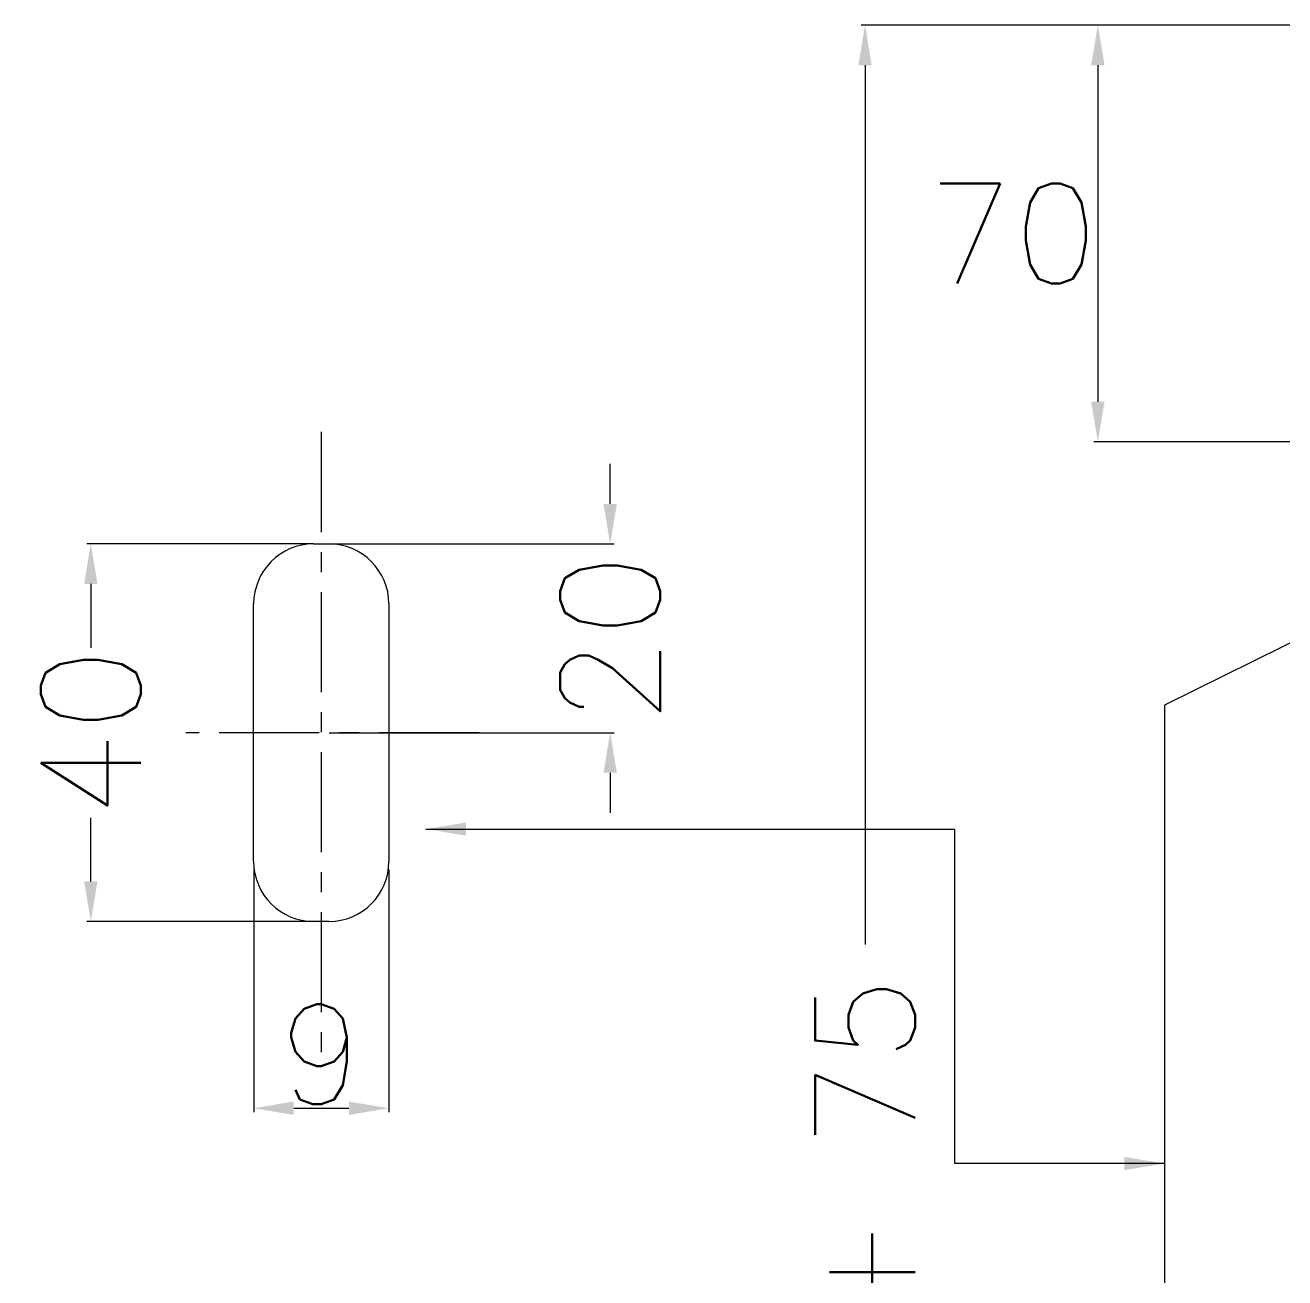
# Model space of a CAD drawing. Header units: metres. Extents: x 444 to 3227, y -3167 to -392.
# Drawn here: x 1397.43 to 1428.91, y -3006.99 to -2975.69 of the extents above; entities that cross this region are included whole.
import ezdxf

# ---------------------------------------------------------------- set-up
doc = ezdxf.new("R2010")
doc.units = ezdxf.units.M
doc.linetypes.add('CENTERX2', pattern=[4, 2.5, -0.5, 0.5, -0.5])
doc.layers.get('DEFPOINTS').update_dxf_attribs({"linetype": 'CONTINUOUS'})
doc.layers.add('BANGUNAN', color=7, linetype='CONTINUOUS')
doc.layers.add('DIMENSI', color=7, linetype='CONTINUOUS')
doc.styles.get("Standard").update_dxf_attribs({"font": 'Simplex.shx', "height": 2.5})
doc.dimstyles.new('Skala 50', dxfattribs={"dimtxt": 0.2, "dimasz": 1, "dimexe": 0.1, "dimexo": 0.2, "dimgap": 0.1, "dimtad": 3, "dimtih": 1, "dimtoh": 1, "dimlfac": 0.5, "dimzin": 0, "dimdsep": 46, "dimtxsty": 'Standard', "dimcen": 0.05, "dimclrd": 8, "dimclre": 8, "dimclrt": 10, "dimadec": 0, "dimazin": 0, "dimtfac": 1, "dimtofl": 0, "dimtmove": 0, "dimatfit": 3, "dimfxl": 1, "dimtolj": 1, "dimtzin": 0, "dimarcsym": 0})

# ---------------------------------------------------------------- blocks, each defined once
blk = doc.blocks.new('*D380')
at = {"layer": 'DEFPOINTS', "color": 0}
for p in [(1430.509, -2975.693), (1424.239, -2986.102), (1433.752, -2986.102)]:
    blk.add_point(p, dxfattribs=at)
at = {"layer": 'DIMENSI', "color": 8, "lineweight": -2}
for p, q in [((1430.309, -2975.693), (1424.139, -2975.693)), ((1424.239, -2976.693), (1424.239, -2985.102)), ((1433.552, -2986.102), (1424.139, -2986.102))]:
    blk.add_line(p, q, dxfattribs=at)
at = {"layer": 'DIMENSI', "color": 8}
for points in [[(1424.072, -2976.693), (1424.405, -2976.693), (1424.239, -2975.693)], [(1424.072, -2985.102), (1424.405, -2985.102), (1424.239, -2986.102)]]:
    blk.add_solid(points, dxfattribs=at)
at = {"layer": 'DIMENSI', "color": 10, "insert": (1422.115, -2980.898), "char_height": 2.5, "attachment_point": 5}
blk.add_mtext('\\A1;70', dxfattribs=at)
blk = doc.blocks.new('*D381')
at = {"layer": 'DEFPOINTS', "color": 0}
for p in [(1430.509, -2975.693), (1418.42, -3035.759), (1430.509, -3035.759)]:
    blk.add_point(p, dxfattribs=at)
at = {"layer": 'DIMENSI', "color": 8, "lineweight": -2}
for p, q in [((1430.309, -2975.693), (1418.32, -2975.693)), ((1418.42, -2976.693), (1418.42, -2998.662)), ((1418.42, -3034.759), (1418.42, -3012.791)), ((1430.309, -3035.759), (1418.32, -3035.759))]:
    blk.add_line(p, q, dxfattribs=at)
at = {"layer": 'DIMENSI', "color": 8}
for points in [[(1418.253, -2976.693), (1418.586, -2976.693), (1418.42, -2975.693)], [(1418.253, -3034.759), (1418.586, -3034.759), (1418.42, -3035.759)]]:
    blk.add_solid(points, dxfattribs=at)
at = {"layer": 'DIMENSI', "color": 10, "insert": (1418.42, -3005.726), "char_height": 2.5, "attachment_point": 5, "rotation": 90}
blk.add_mtext('\\A1;h + 75', dxfattribs=at)
blk = doc.blocks.new('*D392')
at = {"layer": 'DEFPOINTS', "color": 0}
for p in [(1404.827, -2988.655), (1404.827, -2993.373), (1412.048, -2993.373)]:
    blk.add_point(p, dxfattribs=at)
at = {"layer": 'DIMENSI', "color": 8, "lineweight": -2}
for p, q in [((1412.048, -2987.655), (1412.048, -2986.655)), ((1405.027, -2988.655), (1412.148, -2988.655)), ((1405.027, -2993.373), (1412.148, -2993.373)), ((1412.048, -2994.373), (1412.048, -2995.373))]:
    blk.add_line(p, q, dxfattribs=at)
at = {"layer": 'DIMENSI', "color": 8}
for points in [[(1411.882, -2987.655), (1412.215, -2987.655), (1412.048, -2988.655)], [(1411.882, -2994.373), (1412.215, -2994.373), (1412.048, -2993.373)]]:
    blk.add_solid(points, dxfattribs=at)
at = {"layer": 'DIMENSI', "color": 10, "insert": (1412.048, -2991.014), "char_height": 2.5, "attachment_point": 5, "rotation": 90}
blk.add_mtext('\\A1;20', dxfattribs=at)
blk = doc.blocks.new('*D393')
at = {"layer": 'DEFPOINTS', "color": 0}
for p in [(1404.827, -2988.655), (1399.066, -2998.091), (1404.827, -2998.091)]:
    blk.add_point(p, dxfattribs=at)
at = {"layer": 'DIMENSI', "color": 8, "lineweight": -2}
for p, q in [((1404.627, -2988.655), (1398.966, -2988.655)), ((1399.066, -2989.655), (1399.066, -2991.249)), ((1399.066, -2997.091), (1399.066, -2995.497)), ((1404.627, -2998.091), (1398.966, -2998.091))]:
    blk.add_line(p, q, dxfattribs=at)
at = {"layer": 'DIMENSI', "color": 8}
for points in [[(1398.9, -2989.655), (1399.233, -2989.655), (1399.066, -2988.655)], [(1398.9, -2997.091), (1399.233, -2997.091), (1399.066, -2998.091)]]:
    blk.add_solid(points, dxfattribs=at)
at = {"layer": 'DIMENSI', "color": 10, "insert": (1399.066, -2993.373), "char_height": 2.5, "attachment_point": 5, "rotation": 90}
blk.add_mtext('\\A1;40', dxfattribs=at)
blk = doc.blocks.new('*D394')
at = {"layer": 'DEFPOINTS', "color": 0}
for p in [(1403.137, -2996.591), (1406.517, -2996.591), (1406.517, -3002.757)]:
    blk.add_point(p, dxfattribs=at)
at = {"layer": 'DIMENSI', "color": 8, "lineweight": -2}
for p, q in [((1403.137, -2996.791), (1403.137, -3002.857)), ((1406.517, -2996.791), (1406.517, -3002.857)), ((1404.137, -3002.757), (1405.517, -3002.757))]:
    blk.add_line(p, q, dxfattribs=at)
at = {"layer": 'DIMENSI', "color": 8}
for points in [[(1404.137, -3002.591), (1404.137, -3002.924), (1403.137, -3002.757)], [(1405.517, -3002.591), (1405.517, -3002.924), (1406.517, -3002.757)]]:
    blk.add_solid(points, dxfattribs=at)
at = {"layer": 'DIMENSI', "color": 10, "insert": (1404.827, -3001.407), "char_height": 2.5, "attachment_point": 5}
blk.add_mtext('\\A1;9', dxfattribs=at)

msp = doc.modelspace()

# ---------------------------------------------------------------- linework, layer by layer
at = {"layer": 'BANGUNAN', "color": 2, "linetype": 'CENTERX2'}
for p, q in [((1404.82684, -2985.85873), (1404.82684, -3001.60251)), ((1408.77518, -2993.37294), (1401.44112, -2993.37294))]:
    msp.add_line(p, q, dxfattribs=at)
at = {"layer": 'DIMENSI', "color": 2}
for p, q in [((1404.6365, -2988.65454), (1405.01717, -2988.65454)), ((1403.1365, -2996.59134), (1403.1365, -2990.15454)), ((1406.51717, -2990.15454), (1406.51717, -2996.59134)), ((1405.01717, -2998.09134), (1404.6365, -2998.09134))]:
    msp.add_line(p, q, dxfattribs=at)
for centre, start, end in [((1404.6365, -2990.15454), 90, 180), ((1405.01717, -2990.15454), 0, 90), ((1404.6365, -2996.59134), 180, 270), ((1405.01717, -2996.59134), 270, 0)]:
    msp.add_arc(centre, 1.5, start, end, dxfattribs=at)

# ---------------------------------------------------------------- dimensions: what is measured, and where the dimension line sits
dim = msp.add_linear_dim(base=(1418.41958, -3035.75922), p1=(1430.50927, -2975.69332), p2=(1430.50927, -3035.75922), angle=90, text='h + 75', dimstyle='Skala 50', override={"dimtad": 3}, dxfattribs=at)
dim.commit()
dim.dimension.update_dxf_attribs({"geometry": '*D381', "text_midpoint": (1418.41958, -3005.72627), "text_rotation": 90})
dim = msp.add_linear_dim(base=(1424.23855, -2986.10211), p1=(1430.50927, -2975.69332), p2=(1433.75169, -2986.10211), angle=90, text='70', dimstyle='Skala 50', dxfattribs=at)
dim.commit()
dim.dimension.update_dxf_attribs({"geometry": '*D380', "text_midpoint": (1422.11474, -2980.89772)})
for base, p2, text, picture, middle in [((1412.04831, -2993.37294), (1404.82684, -2993.37294), '20', '*D392', (1412.04831, -2991.01374)), ((1399.06641, -2998.09134), (1404.82684, -2998.09134), '40', '*D393', (1399.06641, -2993.37294))]:
    dim = msp.add_linear_dim(base=base, p1=(1404.82684, -2988.65454), p2=p2, angle=90, text=text, dimstyle='Skala 50', dxfattribs=at)
    dim.commit()
    dim.dimension.update_dxf_attribs({"geometry": picture, "text_midpoint": middle, "text_rotation": 90})
dim = msp.add_linear_dim(base=(1406.51717, -3002.75719), p1=(1403.1365, -2996.59134), p2=(1406.51717, -2996.59134), text='9', dimstyle='Skala 50', dxfattribs=at)
dim.commit()
dim.dimension.update_dxf_attribs({"geometry": '*D394', "text_midpoint": (1404.82684, -3001.40719)})

# ---------------------------------------------------------------- leaders
for points in [[(1434.88195, -2988.24772), (1425.9002, -2992.68882), (1425.9002, -3015.58771)], [(1407.44302, -2995.78124), (1420.66313, -2995.78124)], [(1425.9002, -3004.13826), (1420.66313, -3004.13826), (1420.66313, -2995.78124)]]:
    msp.add_leader(points, dimstyle='Skala 50', override={"dimgap": 0.1, "dimtad": 0}, dxfattribs=at)

doc.saveas('drawing.dxf')
